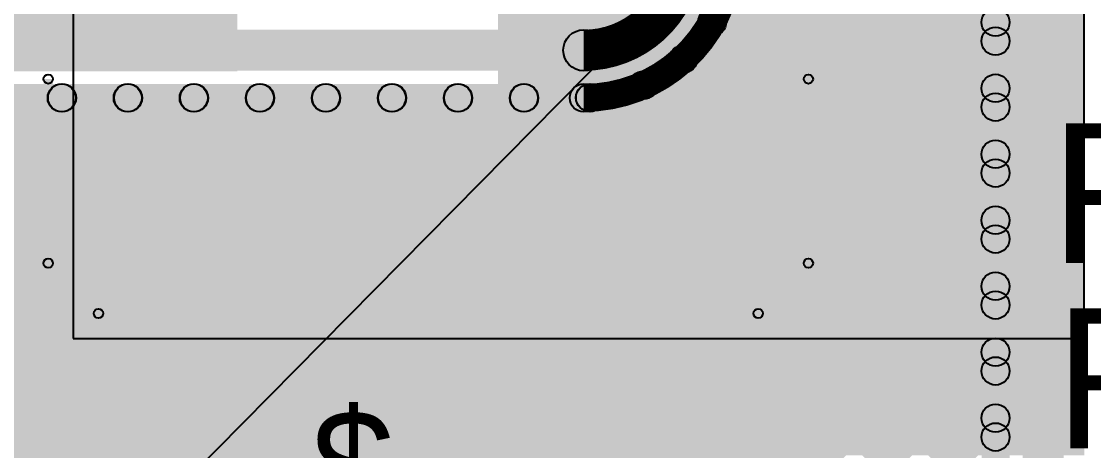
# Model space of a CAD drawing. Header units: millimetres. Extents: x 0 to 210, y 0 to 213.
# Drawn here: x 1.479 to 2.053, y 1.716 to 1.945 of the extents above; entities that cross this region are included whole.
import ezdxf

# ---------------------------------------------------------------- set-up
doc = ezdxf.new("R2010")
doc.units = ezdxf.units.MM
doc.header["$MEASUREMENT"] = 0
for name, color, linetype in [('BottomLayer', 5, 'Continuous'), ('TopLayer', 1, 'Continuous'), ('TopOverlay', 2, 'Continuous'), ('TopPaste', 8, 'Continuous'), ('TopSolder', 216, 'Continuous')]:
    doc.layers.add(name, color=color, linetype=linetype)

# ---------------------------------------------------------------- blocks, each defined once
blk = doc.blocks.new('74437368033_21')
at = {"layer": 'TopLayer'}
for points in [[(-0.26772, 0.0689), (-0.1063, 0.0689), (-0.1063, -0.0689), (-0.26772, -0.0689)], [(0.1063, 0.0689), (0.26772, 0.0689), (0.26772, -0.0689), (0.1063, -0.0689)]]:
    blk.add_hatch(color=1, dxfattribs=at).paths.add_polyline_path(points)
at = {"layer": 'TopOverlay'}
h = blk.add_hatch(color=2, dxfattribs=at)
edge = h.paths.add_edge_path()
edge.add_arc((-0.20354, -0.07709), 0.0025, 0, 360)
h = blk.add_hatch(color=2, dxfattribs=at)
edge = h.paths.add_edge_path()
edge.add_arc((0.20354, -0.07709), 0.0025, 0, 360)
for points in [[(-0.20104, -0.17583), (-0.20604, -0.17583), (-0.20604, -0.07709), (-0.20104, -0.07709)], [(0.20604, -0.17583), (0.20104, -0.17583), (0.20104, -0.07709), (0.20604, -0.07709)], [(-0.20531, -0.17759), (-0.20178, -0.17406), (-0.17493, -0.20091), (-0.17846, -0.20444)], [(0.17846, -0.20444), (0.17493, -0.20091), (0.20178, -0.17406), (0.20531, -0.17759)], [(-0.17669, -0.20518), (-0.17669, -0.20018), (0.17669, -0.20018), (0.17669, -0.20518)]]:
    blk.add_hatch(color=2, dxfattribs=at).paths.add_polyline_path(points)
h = blk.add_hatch(color=2, dxfattribs=at)
edge = h.paths.add_edge_path()
edge.add_arc((-0.20354, -0.17583), 0.0025, 0, 360)
h = blk.add_hatch(color=2, dxfattribs=at)
edge = h.paths.add_edge_path()
edge.add_arc((-0.20354, -0.17583), 0.0025, 0, 360)
h = blk.add_hatch(color=2, dxfattribs=at)
edge = h.paths.add_edge_path()
edge.add_arc((0.20354, -0.17583), 0.0025, 0, 360)
h = blk.add_hatch(color=2, dxfattribs=at)
edge = h.paths.add_edge_path()
edge.add_arc((0.20354, -0.17583), 0.0025, 0, 360)
h = blk.add_hatch(color=2, dxfattribs=at)
edge = h.paths.add_edge_path()
edge.add_arc((-0.17669, -0.20268), 0.0025, 0, 360)
h = blk.add_hatch(color=2, dxfattribs=at)
edge = h.paths.add_edge_path()
edge.add_arc((-0.17669, -0.20268), 0.0025, 0, 360)
h = blk.add_hatch(color=2, dxfattribs=at)
edge = h.paths.add_edge_path()
edge.add_arc((0.17669, -0.20268), 0.0025, 0, 360)
h = blk.add_hatch(color=2, dxfattribs=at)
edge = h.paths.add_edge_path()
edge.add_arc((0.17669, -0.20268), 0.0025, 0, 360)
at = {"layer": 'TopPaste'}
for points in [[(-0.26772, 0.0689), (-0.1063, 0.0689), (-0.1063, -0.0689), (-0.26772, -0.0689)], [(0.1063, 0.0689), (0.26772, 0.0689), (0.26772, -0.0689), (0.1063, -0.0689)]]:
    blk.add_hatch(color=8, dxfattribs=at).paths.add_polyline_path(points)
at = {"layer": 'TopSolder'}
for points in [[(-0.27172, 0.0729), (-0.1023, 0.0729), (-0.1023, -0.0729), (-0.27172, -0.0729)], [(0.1023, 0.0729), (0.27172, 0.0729), (0.27172, -0.0729), (0.1023, -0.0729)]]:
    blk.add_hatch(color=216, dxfattribs=at).paths.add_polyline_path(points)
at = {"layer": 'TopOverlay'}
for centre in [(-0.20354, -0.07709), (0.20354, -0.07709), (-0.20354, -0.17583), (-0.20354, -0.17583), (0.20354, -0.17583), (0.20354, -0.17583), (-0.17669, -0.20268), (-0.17669, -0.20268), (0.17669, -0.20268), (0.17669, -0.20268)]:
    blk.add_circle(centre, 0.0025, dxfattribs=at)

msp = doc.modelspace()

# ---------------------------------------------------------------- hatches: boundary and pattern name
at = {"layer": 'BottomLayer'}
for points in [[(2.008, 0.498), (1.993, 0.498), (1.993, 2.688), (2.008, 2.688)], [(2.037, 0.498), (2.015, 0.498), (2.015, 2.688), (2.037, 2.688)], [(1.55387, 1.6292), (1.54327, 1.6398), (1.9952, 2.09173), (2.0058, 2.08113)], [(1.8532, 2.0716), (1.8638, 2.08221), (2.0058, 1.94021), (1.9952, 1.9296)], [(1.66008, 1.70004), (1.64947, 1.71065), (1.9952, 2.05638), (2.0058, 2.04577)], [(1.8532, 2.03624), (1.8638, 2.04685), (2.0058, 1.90485), (1.9952, 1.89424)], [(1.69752, 1.70214), (1.68692, 1.71274), (1.9952, 2.02102), (2.0058, 2.01041)], [(1.8532, 2.00089), (1.8638, 2.0115), (2.0058, 1.8695), (1.9952, 1.85889)], [(1.72414, 1.69339), (1.71353, 1.704), (1.9952, 1.98567), (2.0058, 1.97506)], [(1.72414, 1.69339), (1.71353, 1.704), (1.9952, 1.98567), (2.0058, 1.97506)], [(1.85237, 1.96636), (1.86298, 1.97696), (2.0058, 1.83414), (1.9952, 1.82353)], [(1.7503, 1.6842), (1.73969, 1.6948), (1.9952, 1.95031), (2.0058, 1.9397)], [(1.84349, 1.93988), (1.8541, 1.95049), (2.0058, 1.79878), (1.9952, 1.78818)], [(1.277, 1.919), (1.277, 1.941), (1.78, 1.941), (1.78, 1.919)], [(1.82798, 1.92004), (1.83858, 1.93065), (2.0058, 1.76343), (1.9952, 1.75282)], [(1.78565, 1.6842), (1.77504, 1.6948), (1.9952, 1.91496), (2.0058, 1.90435)], [(1.80666, 1.906), (1.81727, 1.91661), (2.0058, 1.72807), (1.9952, 1.71747)], [(1.23568, 1.6292), (1.22507, 1.6398), (1.49507, 1.9098), (1.50568, 1.8992)], [(1.27103, 1.6292), (1.26043, 1.6398), (1.53043, 1.9098), (1.54103, 1.8992)], [(1.28614, 1.8962), (1.29674, 1.9068), (1.56374, 1.6398), (1.55314, 1.6292)], [(1.30639, 1.6292), (1.29578, 1.6398), (1.56578, 1.9098), (1.57639, 1.8992)], [(1.308, 1.897), (1.308, 1.912), (1.78, 1.912), (1.78, 1.897)], [(1.31849, 1.8992), (1.3291, 1.9098), (1.5991, 1.6398), (1.58849, 1.6292)], [(1.34174, 1.6292), (1.33114, 1.6398), (1.60114, 1.9098), (1.61174, 1.8992)], [(1.35385, 1.8992), (1.36445, 1.9098), (1.64345, 1.6308), (1.63285, 1.6202)], [(1.3771, 1.6292), (1.36649, 1.6398), (1.63649, 1.9098), (1.6471, 1.8992)], [(1.3892, 1.8992), (1.39981, 1.9098), (1.67881, 1.6308), (1.6682, 1.6202)], [(1.41245, 1.6292), (1.40185, 1.6398), (1.67185, 1.9098), (1.68245, 1.8992)], [(1.42456, 1.8992), (1.43517, 1.9098), (1.64659, 1.69838), (1.63598, 1.68777)], [(1.44781, 1.6292), (1.4372, 1.6398), (1.7072, 1.9098), (1.71781, 1.8992)], [(1.45991, 1.8992), (1.47052, 1.9098), (1.66747, 1.71286), (1.65686, 1.70225)], [(1.48316, 1.6292), (1.47256, 1.6398), (1.74256, 1.9098), (1.75316, 1.8992)], [(1.49527, 1.8992), (1.50588, 1.9098), (1.70246, 1.71322), (1.69185, 1.70261)], [(1.51852, 1.6292), (1.50791, 1.6398), (1.77798, 1.90987), (1.78859, 1.89927)], [(1.53062, 1.8992), (1.54123, 1.9098), (1.75623, 1.6948), (1.74562, 1.6842)], [(1.56598, 1.8992), (1.57659, 1.9098), (1.79563, 1.69076), (1.78502, 1.68015)], [(1.60134, 1.8992), (1.61194, 1.9098), (1.83044, 1.69131), (1.81983, 1.6807)], [(1.63669, 1.8992), (1.6473, 1.9098), (1.84656, 1.71054), (1.83595, 1.69994)], [(1.67205, 1.8992), (1.68265, 1.9098), (1.88062, 1.71184), (1.87001, 1.70123)], [(1.7074, 1.8992), (1.71801, 1.9098), (2.0058, 1.62201), (1.9952, 1.6114)], [(1.74276, 1.8992), (1.75336, 1.9098), (2.0058, 1.65736), (1.9952, 1.64676)], [(1.77804, 1.89927), (1.78865, 1.90987), (2.0058, 1.69272), (1.9952, 1.68211)], [(1.81323, 1.67642), (1.80262, 1.68703), (1.9952, 1.8796), (2.0058, 1.86899)], [(0.48357, 1.662), (1.66678, 1.662), (1.66678, 1.846), (0.48357, 1.846)], [(1.651, 1.689), (1.843, 1.689), (1.843, 1.846), (1.651, 1.846)], [(1.828, 1.634), (1.905, 1.634), (1.905, 1.846), (1.828, 1.846)], [(1.87176, 1.69959), (1.86115, 1.7102), (1.9952, 1.84424), (2.0058, 1.83364)], [(1.90543, 1.69791), (1.89483, 1.70852), (1.9952, 1.80889), (2.0058, 1.79828)], [(1.91872, 1.67584), (1.90811, 1.68645), (1.9952, 1.77353), (2.0058, 1.76293)], [(1.89843, 1.6202), (1.88782, 1.6308), (1.9952, 1.73818), (2.0058, 1.72757)]]:
    msp.add_hatch(color=5, dxfattribs=at).paths.add_polyline_path(points)
h = msp.add_hatch(color=5, dxfattribs=at)
edge = h.paths.add_edge_path()
edge.add_arc((1.84879, 1.94519), 0.0075, 0, 360)
h = msp.add_hatch(color=5, dxfattribs=at)
edge = h.paths.add_edge_path()
edge.add_arc((2.0005, 1.94501), 0.0075, 0, 360)
h = msp.add_hatch(color=5, dxfattribs=at)
edge = h.paths.add_edge_path()
edge.add_arc((1.78, 1.93), 0.011, 0, 360)
h = msp.add_hatch(color=5, dxfattribs=at)
edge = h.paths.add_edge_path()
edge.add_arc((1.78, 1.93), 0.011, 0, 360)
h = msp.add_hatch(color=5, dxfattribs=at)
edge = h.paths.add_edge_path()
edge.add_arc((2.0005, 1.9349), 0.0075, 0, 360)
h = msp.add_hatch(color=5, dxfattribs=at)
edge = h.paths.add_edge_path()
edge.add_arc((1.83328, 1.92535), 0.0075, 0, 360)
h = msp.add_hatch(color=5, dxfattribs=at)
edge = h.paths.add_edge_path()
edge.add_arc((1.81197, 1.9113), 0.0075, 0, 360)
h = msp.add_hatch(color=5, dxfattribs=at)
edge = h.paths.add_edge_path()
edge.add_arc((1.78328, 1.90457), 0.0075, 0, 360)
h = msp.add_hatch(color=5, dxfattribs=at)
edge = h.paths.add_edge_path()
edge.add_arc((1.78334, 1.90457), 0.0075, 0, 360)
h = msp.add_hatch(color=5, dxfattribs=at)
edge = h.paths.add_edge_path()
edge.add_arc((2.0005, 1.90965), 0.0075, 0, 360)
h = msp.add_hatch(color=5, dxfattribs=at)
edge = h.paths.add_edge_path()
edge.add_arc((1.50037, 1.9045), 0.0075, 0, 360)
h = msp.add_hatch(color=5, dxfattribs=at)
edge = h.paths.add_edge_path()
edge.add_arc((1.50057, 1.9045), 0.0075, 0, 360)
h = msp.add_hatch(color=5, dxfattribs=at)
edge = h.paths.add_edge_path()
edge.add_arc((1.53573, 1.9045), 0.0075, 0, 360)
h = msp.add_hatch(color=5, dxfattribs=at)
edge = h.paths.add_edge_path()
edge.add_arc((1.53593, 1.9045), 0.0075, 0, 360)
h = msp.add_hatch(color=5, dxfattribs=at)
edge = h.paths.add_edge_path()
edge.add_arc((1.57108, 1.9045), 0.0075, 0, 360)
h = msp.add_hatch(color=5, dxfattribs=at)
edge = h.paths.add_edge_path()
edge.add_arc((1.57128, 1.9045), 0.0075, 0, 360)
h = msp.add_hatch(color=5, dxfattribs=at)
edge = h.paths.add_edge_path()
edge.add_arc((1.60644, 1.9045), 0.0075, 0, 360)
h = msp.add_hatch(color=5, dxfattribs=at)
edge = h.paths.add_edge_path()
edge.add_arc((1.60664, 1.9045), 0.0075, 0, 360)
h = msp.add_hatch(color=5, dxfattribs=at)
edge = h.paths.add_edge_path()
edge.add_arc((1.64179, 1.9045), 0.0075, 0, 360)
h = msp.add_hatch(color=5, dxfattribs=at)
edge = h.paths.add_edge_path()
edge.add_arc((1.64199, 1.9045), 0.0075, 0, 360)
h = msp.add_hatch(color=5, dxfattribs=at)
edge = h.paths.add_edge_path()
edge.add_arc((1.67715, 1.9045), 0.0075, 0, 360)
h = msp.add_hatch(color=5, dxfattribs=at)
edge = h.paths.add_edge_path()
edge.add_arc((1.67735, 1.9045), 0.0075, 0, 360)
h = msp.add_hatch(color=5, dxfattribs=at)
edge = h.paths.add_edge_path()
edge.add_arc((1.71251, 1.9045), 0.0075, 0, 360)
h = msp.add_hatch(color=5, dxfattribs=at)
edge = h.paths.add_edge_path()
edge.add_arc((1.7127, 1.9045), 0.0075, 0, 360)
h = msp.add_hatch(color=5, dxfattribs=at)
edge = h.paths.add_edge_path()
edge.add_arc((1.74786, 1.9045), 0.0075, 0, 360)
h = msp.add_hatch(color=5, dxfattribs=at)
edge = h.paths.add_edge_path()
edge.add_arc((1.74806, 1.9045), 0.0075, 0, 360)
h = msp.add_hatch(color=5, dxfattribs=at)
edge = h.paths.add_edge_path()
edge.add_arc((1.78, 1.9045), 0.0075, 0, 360)
h = msp.add_hatch(color=5, dxfattribs=at)
edge = h.paths.add_edge_path()
edge.add_arc((1.78, 1.9045), 0.0075, 0, 360)
h = msp.add_hatch(color=5, dxfattribs=at)
edge = h.paths.add_edge_path()
edge.add_arc((2.0005, 1.89955), 0.0075, 0, 360)
h = msp.add_hatch(color=5, dxfattribs=at)
edge = h.paths.add_edge_path()
edge.add_arc((2.0005, 1.8743), 0.0075, 0, 360)
h = msp.add_hatch(color=5, dxfattribs=at)
edge = h.paths.add_edge_path()
edge.add_arc((2.0005, 1.86419), 0.0075, 0, 360)
h = msp.add_hatch(color=5, dxfattribs=at)
edge = h.paths.add_edge_path()
edge.add_arc((2.0005, 1.83894), 0.0075, 0, 360)
h = msp.add_hatch(color=5, dxfattribs=at)
edge = h.paths.add_edge_path()
edge.add_arc((2.0005, 1.82884), 0.0075, 0, 360)
h = msp.add_hatch(color=5, dxfattribs=at)
edge = h.paths.add_edge_path()
edge.add_arc((2.0005, 1.80359), 0.0075, 0, 360)
h = msp.add_hatch(color=5, dxfattribs=at)
edge = h.paths.add_edge_path()
edge.add_arc((2.0005, 1.79348), 0.0075, 0, 360)
h = msp.add_hatch(color=5, dxfattribs=at)
edge = h.paths.add_edge_path()
edge.add_arc((2.0005, 1.76823), 0.0075, 0, 360)
h = msp.add_hatch(color=5, dxfattribs=at)
edge = h.paths.add_edge_path()
edge.add_arc((2.0005, 1.75813), 0.0075, 0, 360)
h = msp.add_hatch(color=5, dxfattribs=at)
edge = h.paths.add_edge_path()
edge.add_arc((2.0005, 1.73288), 0.0075, 0, 360)
h = msp.add_hatch(color=5, dxfattribs=at)
edge = h.paths.add_edge_path()
edge.add_arc((2.0005, 1.72277), 0.0075, 0, 360)
at = {"layer": 'TopLayer'}
for points in [[(1.734, 1.726), (2.048, 1.726), (2.048, 2.06337), (1.734, 2.06337)], [(1.454, 1.73429), (1.76919, 1.73429), (1.76919, 1.901), (1.454, 1.901)], [(1.144, 1.713), (2.048, 1.713), (2.048, 1.745), (1.144, 1.745)]]:
    msp.add_hatch(color=1, dxfattribs=at).paths.add_polyline_path(points)

# ---------------------------------------------------------------- linework, layer by layer
at = {"layer": 'BottomLayer'}
for points, const_width in [([(1.833, 1.983, -0.414214), (1.78, 1.93)], 0.022), ([(1.8585, 1.983, -0.414214), (1.78, 1.9045)], 0.015)]:
    msp.add_lwpolyline(points, format="xyb", dxfattribs=dict(at, const_width=const_width))
for centre, radius in [((1.84879, 1.94519), 0.0075), ((2.0005, 1.94501), 0.0075), ((1.78, 1.93), 0.011), ((1.78, 1.93), 0.011), ((2.0005, 1.9349), 0.0075), ((1.83328, 1.92535), 0.0075), ((1.81197, 1.9113), 0.0075), ((1.78328, 1.90457), 0.0075), ((1.78334, 1.90457), 0.0075), ((2.0005, 1.90965), 0.0075), ((1.50037, 1.9045), 0.0075), ((1.50057, 1.9045), 0.0075), ((1.53573, 1.9045), 0.0075), ((1.53593, 1.9045), 0.0075), ((1.57108, 1.9045), 0.0075), ((1.57128, 1.9045), 0.0075), ((1.60644, 1.9045), 0.0075), ((1.60664, 1.9045), 0.0075), ((1.64179, 1.9045), 0.0075), ((1.64199, 1.9045), 0.0075), ((1.67715, 1.9045), 0.0075), ((1.67735, 1.9045), 0.0075), ((1.71251, 1.9045), 0.0075), ((1.7127, 1.9045), 0.0075), ((1.74786, 1.9045), 0.0075), ((1.74806, 1.9045), 0.0075), ((1.78, 1.9045), 0.0075), ((1.78, 1.9045), 0.0075), ((2.0005, 1.89955), 0.0075), ((2.0005, 1.8743), 0.0075), ((2.0005, 1.86419), 0.0075), ((2.0005, 1.83894), 0.0075), ((2.0005, 1.82884), 0.0075), ((2.0005, 1.80359), 0.0075), ((2.0005, 1.79348), 0.0075), ((2.0005, 1.76823), 0.0075), ((2.0005, 1.75813), 0.0075), ((2.0005, 1.73288), 0.0075), ((2.0005, 1.72277), 0.0075)]:
    msp.add_circle(centre, radius, dxfattribs=at)
at = {"layer": 'TopLayer'}
for p, q in [((1.50661, 2.20562), (1.50661, 1.77562)), ((2.048, 1.77562), (2.048, 2.20562)), ((1.50661, 1.77562), (2.048, 1.77562))]:
    msp.add_line(p, q, dxfattribs=at)
at = {"layer": 'TopSolder'}
msp.add_line((0.01639, 0.12842), (210.13236, 213.01137), dxfattribs=at)

# ---------------------------------------------------------------- block references
at = {"rotation": 360}
msp.add_blockref('74437368033_21', (1.69672, 1.99169), dxfattribs=at)

# ---------------------------------------------------------------- texts
at = {"layer": 'TopOverlay'}
for s, height, p in [('RST1', 0.075, (2.03002, 1.81593)), ('RST2', 0.075, (2.03238, 1.71666)), ('$', 0.06, (1.634, 1.677))]:
    msp.add_text(s, height=height, rotation=360, dxfattribs=at).set_placement(p)

doc.saveas('drawing.dxf')
